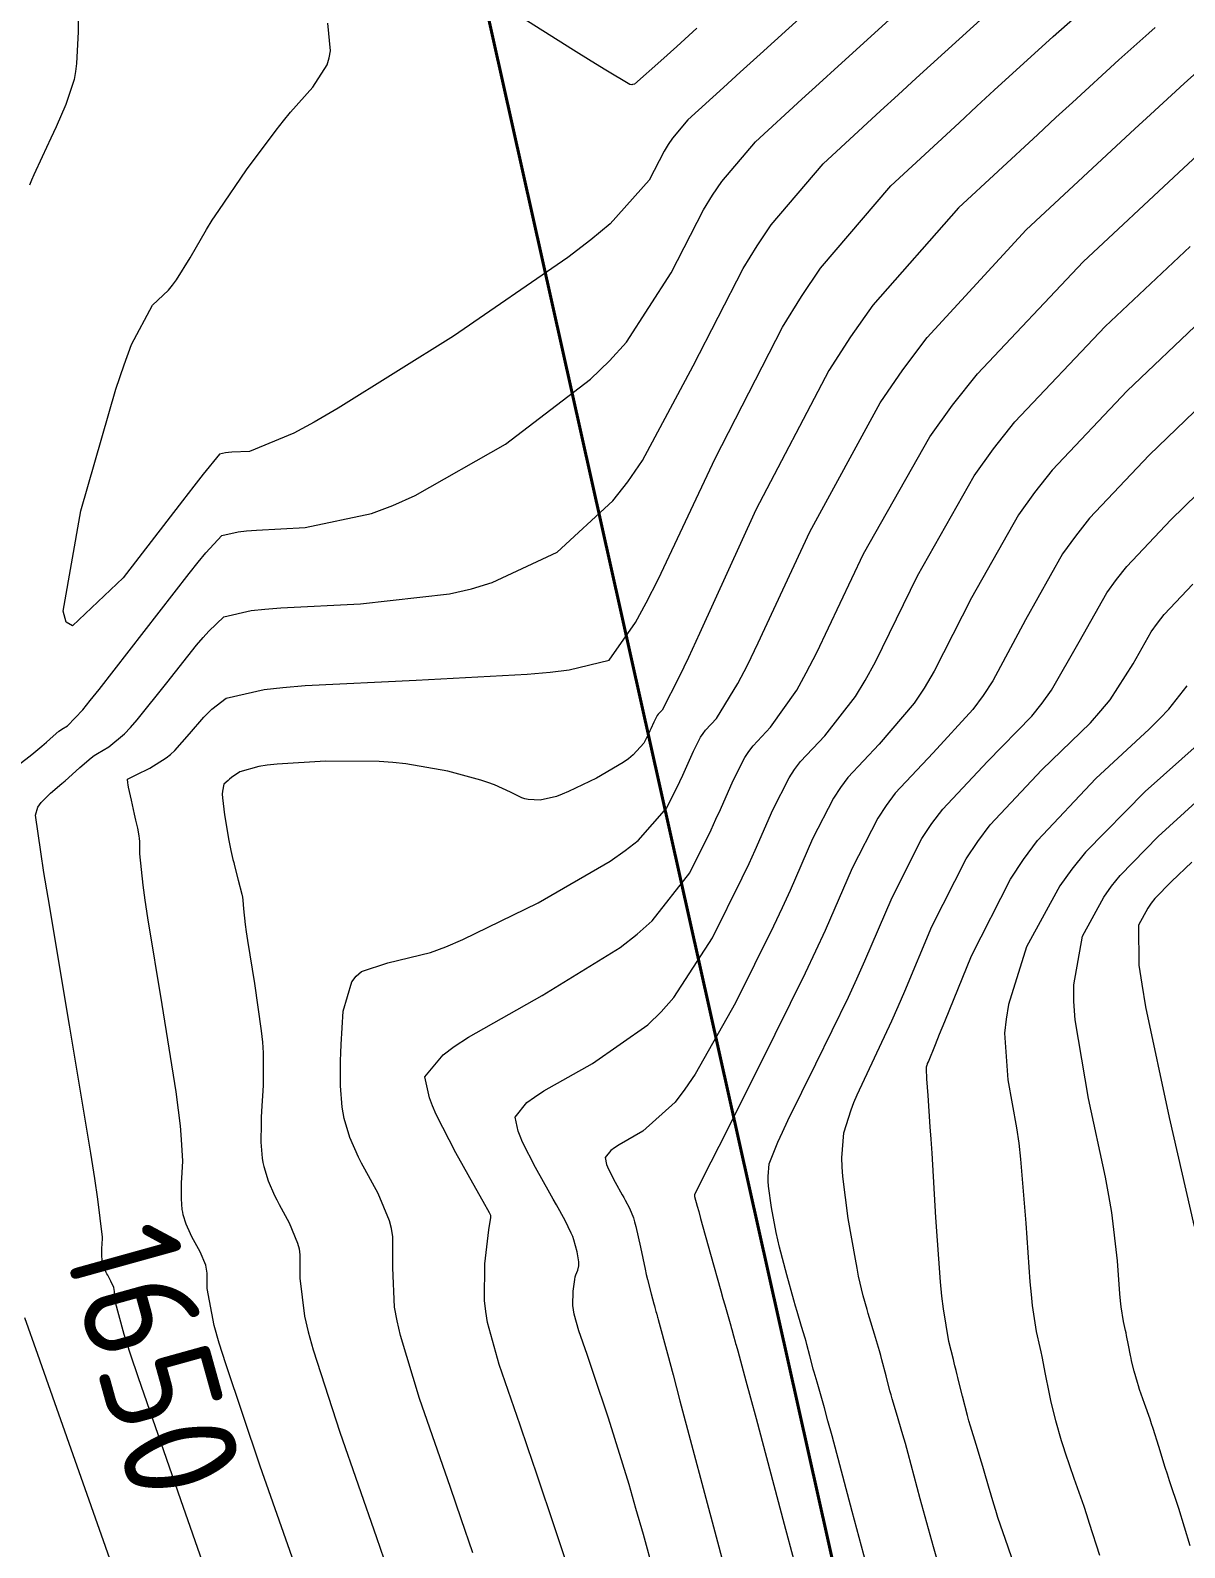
# Model space of a CAD drawing. Header units: millimetres. Extents: x 837475 to 838477, y 1189012 to 1191015.
# Drawn here: x 837540.1 to 837578.4, y 1190152.1 to 1190202.4 of the extents above; entities that cross this region are included whole.
import ezdxf

# ---------------------------------------------------------------- set-up
doc = ezdxf.new("R2010")
doc.units = ezdxf.units.MM
doc.header["$LTSCALE"] = 0.3
doc.layers.add('CORREDORVIA', color=94, linetype='Continuous', lineweight=40)
doc.layers.add('COTAS 10', color=7, linetype='Continuous', lineweight=9, true_color=0x6e3e2d)
doc.layers.add('COTAS INT', color=7, linetype='Continuous', lineweight=5, true_color=0x9fa19f)
doc.styles.get("Standard").update_dxf_attribs({"font": 'isocp2.shx', "bigfont": '@extfont2.shx'})

msp = doc.modelspace()

# ---------------------------------------------------------------- linework, layer by layer
at = {"layer": 'CORREDORVIA'}
msp.add_lwpolyline([(838157.033, 1190996.193), (838237.174, 1190821.339), (838237.001, 1190602.875), (838240.031, 1190437.198), (838223.537, 1190366.272), (838184.199, 1189898.277), (837734.304, 1190149.151), (837849.078, 1189569.699), (837751.159, 1189231.384), (837593.191, 1189234.399), (837695.481, 1189679.225), (837660.573, 1189835.358), (837597.737, 1190012.464), (837490.666, 1190492.599), (837964.301, 1190234.408), (838010.155, 1190346.41), (837974.613, 1190516.877), (837969.419, 1190653.334), (837963.574, 1190795.982), (837910.676, 1191000.965)], close=True, dxfattribs=at)
at = {"layer": 'COTAS 10'}
for points in [[(837546.694, 1190149.114), (837545.099, 1190153.666), (837543.698, 1190157.705), (837543.434, 1190158.498), (837543.222, 1190159.149), (837542.904, 1190160.326), (837542.904, 1190160.571), (837542.894, 1190160.636), (837542.88, 1190160.699), (837542.789, 1190160.913), (837542.682, 1190161.107), (837542.657, 1190161.156), (837542.633, 1190161.203), (837542.565, 1190161.36), (837542.519, 1190161.51), (837542.51, 1190161.554), (837542.502, 1190161.599), (837542.489, 1190161.77), (837542.49, 1190161.97), (837542.492, 1190162.034), (837542.495, 1190162.101), (837542.513, 1190162.375), (837542.358, 1190163.631), (837542.253, 1190164.318), (837542.12, 1190165.153), (837541.866, 1190166.682), (837541.414, 1190169.392), (837540.705, 1190173.623), (837540.57, 1190174.451), (837540.462, 1190175.132), (837540.293, 1190176.35), (837540.372, 1190176.613), (837540.42, 1190176.691), (837540.479, 1190176.77), (837540.786, 1190177.075), (837541.167, 1190177.399), (837541.272, 1190177.491), (837541.377, 1190177.585), (837541.756, 1190177.93), (837542.134, 1190178.248), (837542.238, 1190178.324), (837542.342, 1190178.395), (837542.715, 1190178.609), (837543.236, 1190179.044), (837543.434, 1190179.256), (837543.654, 1190179.506), (837544.642, 1190180.737), (837545.624, 1190181.977), (837545.84, 1190182.233), (837546.033, 1190182.451), (837546.532, 1190182.924), (837547.434, 1190183.127), (837547.882, 1190183.175), (837548.415, 1190183.22), (837551.057, 1190183.353), (837554.003, 1190183.683), (837554.729, 1190183.852), (837555.416, 1190184.054), (837557.572, 1190185.065), (837559.42, 1190186.76), (837559.912, 1190187.394), (837560.396, 1190188.1), (837562.077, 1190191.241), (837563.727, 1190194.46), (837564.192, 1190195.215), (837564.661, 1190195.909), (837566.385, 1190197.923), (837568.284, 1190199.679), (837568.863, 1190200.211), (837569.465, 1190200.763), (837571.834, 1190202.922)], [(837561.453, 1190148.74), (837560.426, 1190152.517), (837560.181, 1190153.384), (837559.953, 1190154.173), (837559.271, 1190156.376), (837558.773, 1190157.852), (837558.661, 1190158.183), (837558.559, 1190158.48), (837558.286, 1190159.271), (837558.134, 1190159.82), (837558.11, 1190159.964), (837558.094, 1190160.105), (837558.097, 1190160.586), (837558.153, 1190160.972), (837558.17, 1190161.053), (837558.187, 1190161.123), (837558.251, 1190161.281), (837558.289, 1190161.426), (837558.289, 1190161.487), (837558.286, 1190161.558), (837558.235, 1190161.886), (837558.126, 1190162.28), (837558.085, 1190162.392), (837558.039, 1190162.504), (837557.836, 1190162.918), (837557.543, 1190163.444), (837557.441, 1190163.627), (837557.33, 1190163.827), (837556.853, 1190164.681), (837556.423, 1190165.521), (837556.341, 1190165.711), (837556.276, 1190165.882), (837556.175, 1190166.347), (837556.571, 1190166.829), (837556.819, 1190167.012), (837557.128, 1190167.216), (837558.741, 1190168.129), (837560.57, 1190169.405), (837561.015, 1190169.838), (837561.433, 1190170.306), (837562.718, 1190172.282), (837563.7, 1190174.273), (837563.926, 1190174.749), (837564.133, 1190175.194), (837564.716, 1190176.53), (837565.257, 1190177.591), (837565.437, 1190177.862), (837565.63, 1190178.123), (837566.438, 1190178.984), (837567.453, 1190180.28), (837567.776, 1190180.816), (837568.119, 1190181.429), (837569.509, 1190184.281), (837571.381, 1190187.587), (837572.027, 1190188.487), (837572.728, 1190189.379), (837575.719, 1190192.544), (837578.542, 1190195.192)], [(837572.895, 1190150.978), (837572.507, 1190152.103), (837572.173, 1190153.089), (837572.099, 1190153.318), (837572.032, 1190153.527), (837571.856, 1190154.125), (837571.717, 1190154.623), (837571.673, 1190154.771), (837571.628, 1190154.922), (837571.448, 1190155.501), (837571.261, 1190156.114), (837571.211, 1190156.287), (837571.163, 1190156.461), (837570.996, 1190157.101), (837570.867, 1190157.626), (837570.842, 1190157.727), (837570.822, 1190157.81), (837570.788, 1190157.951), (837570.749, 1190158.109), (837570.725, 1190158.203), (837570.696, 1190158.318), (837570.544, 1190158.915), (837570.364, 1190159.994), (837570.317, 1190160.414), (837570.272, 1190160.886), (837570.117, 1190163.027), (837569.988, 1190165.156), (837569.959, 1190165.62), (837569.932, 1190166.031), (837569.859, 1190167.062), (837569.819, 1190167.62), (837569.812, 1190167.733), (837569.808, 1190167.827), (837569.811, 1190168.017), (837569.829, 1190168.085), (837569.835, 1190168.103), (837569.841, 1190168.12), (837569.867, 1190168.178), (837570.103, 1190168.75), (837570.241, 1190169.091), (837570.412, 1190169.512), (837571.294, 1190171.691), (837572.589, 1190174.232), (837573.02, 1190174.881), (837573.483, 1190175.506), (837575.417, 1190177.566), (837577.183, 1190179.197), (837577.539, 1190179.551), (837577.838, 1190179.863), (837578.438, 1190180.638)]]:
    msp.add_lwpolyline(points, dxfattribs=at)
at = {"layer": 'COTAS INT'}
for points in [[(837567.496, 1190204.474), (837564.291, 1190201.561), (837563.635, 1190200.964), (837563.079, 1190200.457), (837561.904, 1190199.381), (837561.39, 1190198.78), (837561.25, 1190198.573), (837561.111, 1190198.348), (837560.619, 1190197.388), (837559.331, 1190195.941), (837558.69, 1190195.41), (837557.926, 1190194.822), (837554.14, 1190192.224), (837550.311, 1190189.833), (837549.519, 1190189.374), (837548.845, 1190189.004), (837547.379, 1190188.403), (837546.797, 1190188.374), (837546.68, 1190188.364), (837546.581, 1190188.354), (837546.382, 1190188.309), (837545.848, 1190187.65), (837545.538, 1190187.252), (837545.158, 1190186.761), (837543.198, 1190184.208), (837541.511, 1190182.626), (837541.302, 1190182.747), (837541.205, 1190183.11), (837541.788, 1190186.437), (837542.953, 1190190.467), (837543.222, 1190191.272), (837543.469, 1190191.942), (837544.17, 1190193.241), (837544.695, 1190193.739), (837544.831, 1190193.904), (837544.964, 1190194.08), (837545.409, 1190194.815), (837545.951, 1190195.755), (837546.145, 1190196.061), (837546.358, 1190196.387), (837547.284, 1190197.728), (837548.259, 1190199.044), (837548.502, 1190199.353), (837548.734, 1190199.639), (837549.474, 1190200.472), (837549.954, 1190201.209), (837550.022, 1190201.435), (837550.062, 1190201.669), (837549.97, 1190202.592)], [(837539.727, 1190178.015), (837540.164, 1190178.355), (837540.496, 1190178.636), (837540.576, 1190178.705), (837540.65, 1190178.769), (837540.874, 1190178.97), (837541.062, 1190179.128), (837541.113, 1190179.166), (837541.165, 1190179.202), (837541.351, 1190179.308), (837541.852, 1190179.841), (837542.103, 1190180.146), (837542.402, 1190180.519), (837543.888, 1190182.431), (837545.379, 1190184.354), (837545.681, 1190184.732), (837545.936, 1190185.044), (837546.457, 1190185.616), (837547.008, 1190185.74), (837547.281, 1190185.77), (837547.606, 1190185.797), (837549.218, 1190185.878), (837551.424, 1190186.344), (837552.124, 1190186.613), (837552.863, 1190186.944), (837555.856, 1190188.645), (837558.673, 1190190.791), (837559.301, 1190191.402), (837559.864, 1190192.021), (837561.348, 1190194.314), (837562.419, 1190196.404), (837562.721, 1190196.894), (837563.025, 1190197.345), (837564.145, 1190198.652), (837565.681, 1190200.068), (837566.249, 1190200.588), (837566.878, 1190201.162), (837569.665, 1190203.698)], [(837549.141, 1190150.77), (837547.736, 1190154.787), (837546.591, 1190158.173), (837546.377, 1190158.864), (837546.209, 1190159.449), (837545.977, 1190160.671), (837545.978, 1190161.176), (837545.957, 1190161.308), (837545.927, 1190161.438), (837545.741, 1190161.88), (837545.52, 1190162.278), (837545.468, 1190162.379), (837545.42, 1190162.477), (837545.279, 1190162.798), (837545.184, 1190163.109), (837545.166, 1190163.199), (837545.15, 1190163.292), (837545.122, 1190163.643), (837545.125, 1190164.055), (837545.13, 1190164.186), (837545.136, 1190164.325), (837545.172, 1190164.887), (837545.125, 1190165.601), (837545.094, 1190166.055), (837545.029, 1190166.576), (837544.945, 1190167.182), (837544.481, 1190170.082), (837544.011, 1190172.951), (837543.922, 1190173.537), (837543.851, 1190174.034), (837543.744, 1190175.075), (837543.74, 1190175.479), (837543.735, 1190175.574), (837543.727, 1190175.662), (837543.684, 1190175.917), (837543.616, 1190176.186), (837543.593, 1190176.283), (837543.568, 1190176.389), (837543.464, 1190176.85), (837543.375, 1190177.275), (837543.36, 1190177.357), (837543.349, 1190177.425), (837543.342, 1190177.542), (837543.466, 1190177.609), (837543.626, 1190177.689), (837544.079, 1190177.909), (837544.621, 1190178.248), (837544.765, 1190178.365), (837544.906, 1190178.493), (837545.395, 1190179.043), (837545.868, 1190179.601), (837545.999, 1190179.734), (837546.131, 1190179.859), (837546.607, 1190180.232), (837547.861, 1190180.514), (837548.483, 1190180.581), (837549.224, 1190180.643), (837552.895, 1190180.828), (837556.582, 1190181.023), (837557.334, 1190181.091), (837557.968, 1190181.165), (837559.288, 1190181.486), (837560.166, 1190182.73), (837560.523, 1190183.386), (837560.929, 1190184.179), (837562.805, 1190188.168), (837565.034, 1190192.517), (837565.663, 1190193.536), (837566.296, 1190194.474), (837568.625, 1190197.195), (837570.886, 1190199.291), (837571.477, 1190199.835), (837572.052, 1190200.364), (837574.003, 1190202.146), (837575.565, 1190203.543)], [(837562.202, 1190202.417), (837561.54, 1190201.819), (837561.005, 1190201.338), (837560.13, 1190200.564), (837560.077, 1190200.552), (837560.061, 1190200.551), (837560.044, 1190200.55), (837559.976, 1190200.552), (837559.179, 1190201.028), (837558.702, 1190201.325), (837558.115, 1190201.694), (837555.068, 1190203.625)], [(837541.717, 1190203.434), (837541.7, 1190202.305), (837541.652, 1190201.251), (837541.614, 1190200.983), (837541.565, 1190200.727), (837541.299, 1190199.889), (837540.972, 1190199.156), (837540.886, 1190198.966), (837540.8, 1190198.781), (837540.505, 1190198.16), (837540.232, 1190197.562), (837540.161, 1190197.392), (837540.092, 1190197.219)], [(837577.381, 1190202.444), (837577.169, 1190202.261), (837576.172, 1190201.37), (837574.64, 1190199.965), (837574.091, 1190199.459), (837573.489, 1190198.902), (837570.866, 1190196.466), (837568.026, 1190193.249), (837567.288, 1190192.199), (837566.571, 1190191.081), (837564.152, 1190186.466), (837562.287, 1190182.368), (837561.919, 1190181.575), (837561.615, 1190180.93), (837561.051, 1190179.834), (837560.919, 1190179.694), (837560.887, 1190179.651), (837560.858, 1190179.607), (837560.77, 1190179.434), (837560.674, 1190179.216), (837560.641, 1190179.143), (837560.604, 1190179.065), (837560.444, 1190178.741), (837560.092, 1190178.344), (837559.935, 1190178.221), (837559.752, 1190178.092), (837558.872, 1190177.579), (837557.948, 1190177.132), (837557.737, 1190177.044), (837557.544, 1190176.972), (837557.009, 1190176.845), (837556.609, 1190176.871), (837556.502, 1190176.895), (837556.396, 1190176.927), (837556.027, 1190177.107), (837555.49, 1190177.354), (837555.278, 1190177.429), (837555.039, 1190177.507), (837553.95, 1190177.81), (837552.558, 1190178.056), (837552.129, 1190178.097), (837551.679, 1190178.126), (837549.897, 1190178.136), (837548.3, 1190178.042), (837547.968, 1190178.006), (837547.684, 1190177.966), (837547.054, 1190177.784), (837546.78, 1190177.594), (837546.72, 1190177.548), (837546.667, 1190177.504), (837546.531, 1190177.372), (837546.479, 1190177.149), (837546.478, 1190177.048), (837546.483, 1190176.93), (837546.551, 1190176.365), (837546.647, 1190175.773), (837546.67, 1190175.638), (837546.691, 1190175.516), (837546.756, 1190175.184), (837546.828, 1190174.882), (837546.854, 1190174.779), (837546.883, 1190174.668), (837547.007, 1190174.201), (837547.121, 1190173.738), (837547.142, 1190173.63), (837547.159, 1190173.531), (837547.183, 1190173.249), (837547.236, 1190172.732), (837547.271, 1190172.486), (837547.315, 1190172.195), (837547.549, 1190170.771), (837547.769, 1190169.21), (837547.805, 1190168.833), (837547.83, 1190168.479), (837547.831, 1190167.4), (837547.777, 1190166.549), (837547.767, 1190166.339), (837547.76, 1190166.14), (837547.755, 1190165.516), (837547.798, 1190164.984), (837547.822, 1190164.844), (837547.85, 1190164.707), (837547.993, 1190164.237), (837548.206, 1190163.75), (837548.279, 1190163.602), (837548.358, 1190163.449), (837548.692, 1190162.847), (837548.974, 1190162.177), (837549.02, 1190161.981), (837549.051, 1190161.78), (837549.05, 1190161.016), (837549.196, 1190159.749), (837549.321, 1190159.231), (837549.483, 1190158.641), (837550.374, 1190155.908), (837551.587, 1190152.425), (837551.952, 1190151.362)], [(837554.773, 1190151.912), (837554.387, 1190153.044), (837554.033, 1190154.08), (837553.011, 1190157.029), (837552.376, 1190159.109), (837552.265, 1190159.597), (837552.183, 1190160.048), (837552.123, 1190161.36), (837552.125, 1190162.385), (837552.082, 1190162.654), (837552.021, 1190162.917), (837551.644, 1190163.813), (837551.196, 1190164.62), (837551.09, 1190164.825), (837550.993, 1190165.023), (837550.707, 1190165.676), (837550.515, 1190166.305), (837550.478, 1190166.489), (837550.446, 1190166.676), (837550.389, 1190167.389), (837550.394, 1190168.216), (837550.403, 1190168.476), (837550.415, 1190168.751), (837550.486, 1190169.854), (837550.766, 1190170.824), (837550.911, 1190171.015), (837551.086, 1190171.172), (837551.958, 1190171.456), (837553.369, 1190171.798), (837553.882, 1190171.992), (837554.45, 1190172.229), (837556.944, 1190173.441), (837559.327, 1190174.831), (837559.824, 1190175.18), (837560.25, 1190175.513), (837561.202, 1190176.588), (837561.636, 1190177.468), (837561.736, 1190177.679), (837561.827, 1190177.875), (837562.085, 1190178.466), (837562.324, 1190178.935), (837562.404, 1190179.055), (837562.489, 1190179.17), (837562.846, 1190179.551), (837563.561, 1190180.713), (837563.872, 1190181.322), (837564.231, 1190182.055), (837565.938, 1190185.738), (837568.269, 1190190.005), (837569.023, 1190191.107), (837569.824, 1190192.173), (837573.106, 1190195.738), (837576.091, 1190198.513), (837576.705, 1190199.083), (837577.227, 1190199.566), (837578.341, 1190200.594), (837578.773, 1190200.98)], [(837558.15, 1190150.801), (837556.885, 1190154.548), (837556.6, 1190155.388), (837556.343, 1190156.142), (837555.648, 1190158.15), (837555.264, 1190159.543), (837555.203, 1190159.909), (837555.161, 1190160.267), (837555.17, 1190161.487), (837555.284, 1190162.429), (837555.307, 1190162.612), (837555.327, 1190162.76), (837555.372, 1190163.01), (837555.378, 1190163.053), (837555.374, 1190163.071), (837555.368, 1190163.09), (837555.325, 1190163.18), (837555.119, 1190163.549), (837554.879, 1190163.98), (837554.215, 1190165.168), (837553.565, 1190166.437), (837553.442, 1190166.724), (837553.343, 1190166.983), (837553.19, 1190167.685), (837553.789, 1190168.414), (837554.164, 1190168.69), (837554.63, 1190168.999), (837557.069, 1190170.379), (837559.662, 1190171.968), (837560.226, 1190172.408), (837560.723, 1190172.847), (837561.96, 1190174.435), (837562.668, 1190175.87), (837562.831, 1190176.214), (837562.98, 1190176.534), (837563.401, 1190177.498), (837563.791, 1190178.263), (837563.92, 1190178.459), (837564.06, 1190178.647), (837564.642, 1190179.267), (837565.507, 1190180.497), (837565.824, 1190181.069), (837566.175, 1190181.742), (837567.723, 1190185.009), (837569.914, 1190188.879), (837570.669, 1190189.931), (837571.49, 1190190.975), (837574.991, 1190194.679), (837578.17, 1190197.64), (837578.787, 1190198.217)], [(837578.913, 1190192.744), (837576.448, 1190190.408), (837573.965, 1190187.783), (837573.384, 1190187.042), (837572.848, 1190186.296), (837571.295, 1190183.552), (837570.062, 1190181.116), (837569.729, 1190180.563), (837569.399, 1190180.064), (837568.234, 1190178.7), (837567.201, 1190177.6), (837566.954, 1190177.266), (837566.723, 1190176.919), (837566.032, 1190175.562), (837565.286, 1190173.853), (837565.021, 1190173.285), (837564.732, 1190172.675), (837563.476, 1190170.129), (837562.143, 1190167.765), (837561.804, 1190167.269), (837561.479, 1190166.843), (837560.413, 1190165.879), (837559.625, 1190165.433), (837559.474, 1190165.333), (837559.353, 1190165.244), (837559.16, 1190165.008), (837559.209, 1190164.781), (837559.241, 1190164.698), (837559.281, 1190164.605), (837559.491, 1190164.195), (837559.724, 1190163.777), (837559.778, 1190163.68), (837559.828, 1190163.591), (837559.971, 1190163.333), (837560.095, 1190163.01), (837560.133, 1190162.878), (837560.172, 1190162.728), (837560.328, 1190162.036), (837560.483, 1190161.306), (837560.522, 1190161.133), (837560.559, 1190160.972), (837560.68, 1190160.494), (837560.772, 1190160.163), (837560.792, 1190160.095), (837560.808, 1190160.037), (837560.844, 1190159.912), (837560.862, 1190159.854), (837560.866, 1190159.838), (837560.87, 1190159.823), (837560.884, 1190159.768), (837560.898, 1190159.716), (837560.906, 1190159.688), (837560.921, 1190159.638), (837561.224, 1190158.506), (837561.409, 1190157.809), (837561.639, 1190156.947), (837562.835, 1190152.448), (837564.057, 1190147.873)], [(837579.285, 1190190.295), (837577.177, 1190188.273), (837575.203, 1190186.186), (837574.741, 1190185.597), (837574.315, 1190185.004), (837573.08, 1190182.823), (837572.006, 1190180.802), (837571.681, 1190180.31), (837571.345, 1190179.847), (837570.03, 1190178.417), (837568.771, 1190177.076), (837568.47, 1190176.67), (837568.19, 1190176.248), (837567.347, 1190174.594), (837566.446, 1190172.528), (837566.129, 1190171.845), (837565.782, 1190171.114), (837564.284, 1190168.075), (837562.924, 1190165.376), (837562.664, 1190164.86), (837562.455, 1190164.444), (837562.121, 1190163.776), (837562.12, 1190163.758), (837562.12, 1190163.751), (837562.121, 1190163.744), (837562.125, 1190163.714), (837562.209, 1190163.401), (837562.26, 1190163.216), (837562.322, 1190162.988), (837562.65, 1190161.811), (837562.989, 1190160.595), (837563.06, 1190160.344), (837563.121, 1190160.129), (837563.257, 1190159.66), (837563.323, 1190159.437), (837563.34, 1190159.376), (837563.357, 1190159.317), (837563.411, 1190159.106), (837563.464, 1190158.904), (837563.479, 1190158.849), (837563.495, 1190158.795), (837563.553, 1190158.604), (837563.825, 1190157.61), (837563.975, 1190157.05), (837564.158, 1190156.366), (837565.09, 1190152.867), (837566.051, 1190149.287)], [(837568.044, 1190150.7), (837567.345, 1190153.287), (837566.678, 1190155.785), (837566.541, 1190156.29), (837566.426, 1190156.714), (837566.185, 1190157.569), (837566.083, 1190157.902), (837566.056, 1190157.997), (837566.03, 1190158.092), (837565.938, 1190158.444), (837565.843, 1190158.81), (837565.814, 1190158.914), (837565.785, 1190159.02), (837565.669, 1190159.409), (837565.52, 1190159.913), (837565.468, 1190160.09), (837565.413, 1190160.284), (837565.178, 1190161.12), (837564.94, 1190162.036), (837564.883, 1190162.28), (837564.83, 1190162.52), (837564.67, 1190163.35), (837564.576, 1190164.062), (837564.565, 1190164.226), (837564.56, 1190164.377), (837564.596, 1190164.804), (837564.88, 1190165.515), (837565.032, 1190165.845), (837565.216, 1190166.232), (837566.145, 1190168.109), (837567.222, 1190170.326), (837567.5, 1190170.927), (837567.768, 1190171.522), (837568.663, 1190173.626), (837569.656, 1190175.576), (837569.987, 1190176.073), (837570.342, 1190176.553), (837571.826, 1190178.133), (837573.291, 1190179.63), (837573.634, 1190180.057), (837573.95, 1190180.489), (837574.866, 1190182.095), (837575.782, 1190183.713), (837576.098, 1190184.153), (837576.441, 1190184.59), (837577.905, 1190186.138), (837579.657, 1190187.847)], [(837570.15, 1190151.729), (837570.038, 1190152.114), (837569.6, 1190153.706), (837569.197, 1190155.204), (837569.107, 1190155.53), (837569.027, 1190155.818), (837568.816, 1190156.535), (837568.672, 1190157.01), (837568.633, 1190157.144), (837568.595, 1190157.28), (837568.465, 1190157.782), (837568.329, 1190158.304), (837568.288, 1190158.452), (837568.246, 1190158.602), (837568.081, 1190159.157), (837567.918, 1190159.697), (837567.877, 1190159.837), (837567.837, 1190159.973), (837567.706, 1190160.43), (837567.558, 1190161.084), (837567.507, 1190161.344), (837567.452, 1190161.638), (837567.215, 1190162.987), (837567.032, 1190164.379), (837567.01, 1190164.701), (837567.001, 1190164.996), (837567.07, 1190165.832), (837567.305, 1190166.586), (837567.4, 1190166.829), (837567.508, 1190167.087), (837568.662, 1190169.538), (837568.87, 1190170.009), (837569.09, 1190170.517), (837569.978, 1190172.659), (837571.122, 1190174.904), (837571.504, 1190175.477), (837571.913, 1190176.029), (837573.622, 1190177.85), (837575.237, 1190179.414), (837575.586, 1190179.804), (837575.894, 1190180.176), (837576.652, 1190181.366), (837577.249, 1190182.421), (837577.455, 1190182.708), (837577.679, 1190182.993), (837578.634, 1190184.003)], [(837578.868, 1190178.76), (837577.044, 1190177.132), (837575.069, 1190175.12), (837574.622, 1190174.562), (837574.218, 1190174.004), (837573.119, 1190171.986), (837572.527, 1190170.081), (837572.443, 1190169.595), (837572.393, 1190169.127), (837572.499, 1190167.586), (837572.792, 1190165.99), (837572.86, 1190165.488), (837572.922, 1190164.96), (837573.096, 1190162.834), (837573.231, 1190160.886), (837573.268, 1190160.47), (837573.304, 1190160.108), (837573.436, 1190159.247), (837573.561, 1190158.719), (837573.595, 1190158.567), (837573.627, 1190158.413), (837573.737, 1190157.835), (837573.853, 1190157.239), (837573.889, 1190157.073), (837573.927, 1190156.906), (837574.075, 1190156.3), (837574.266, 1190155.636), (837574.33, 1190155.433), (837574.399, 1190155.221), (837574.689, 1190154.387), (837575.015, 1190153.454), (837575.106, 1190153.181), (837575.198, 1190152.9), (837575.533, 1190151.833)], [(837578.542, 1190152.15), (837578.162, 1190153.383), (837577.861, 1190154.295), (837577.787, 1190154.522), (837577.717, 1190154.739), (837577.501, 1190155.431), (837577.313, 1190156.028), (837577.262, 1190156.185), (837577.211, 1190156.338), (837577.029, 1190156.86), (837576.867, 1190157.327), (837576.828, 1190157.445), (837576.792, 1190157.559), (837576.685, 1190157.93), (837576.602, 1190158.269), (837576.581, 1190158.362), (837576.561, 1190158.455), (837576.496, 1190158.789), (837576.434, 1190159.112), (837576.416, 1190159.198), (837576.398, 1190159.283), (837576.328, 1190159.579), (837576.254, 1190160.061), (837576.233, 1190160.263), (837576.213, 1190160.496), (837576.137, 1190161.585), (837575.943, 1190163.191), (837575.847, 1190163.75), (837575.734, 1190164.357), (837575.172, 1190166.96), (837574.728, 1190169.566), (837574.688, 1190170.174), (837574.685, 1190170.734), (837574.972, 1190172.347), (837575.676, 1190173.639), (837575.934, 1190173.997), (837576.221, 1190174.354), (837577.485, 1190175.642), (837578.73, 1190176.777)], [(837578.592, 1190174.794), (837577.926, 1190174.152), (837577.372, 1190173.588), (837577.246, 1190173.431), (837577.133, 1190173.275), (837576.825, 1190172.708), (837576.842, 1190171.386), (837576.934, 1190170.753), (837577.063, 1190170.004), (837577.845, 1190166.335), (837578.675, 1190162.724)], [(837544.279, 1190147.372), (837542.545, 1190152.308), (837540.933, 1190156.882), (837540.368, 1190158.485), (837539.939, 1190159.703)]]:
    msp.add_lwpolyline(points, dxfattribs=at)

# ---------------------------------------------------------------- texts
at = {"layer": 'COTAS 10', "insert": (837541.16, 1190162.122), "char_height": 3.8, "attachment_point": 7, "rotation": 285.5336}
msp.add_mtext('1650', dxfattribs=at)

doc.saveas('drawing.dxf')
